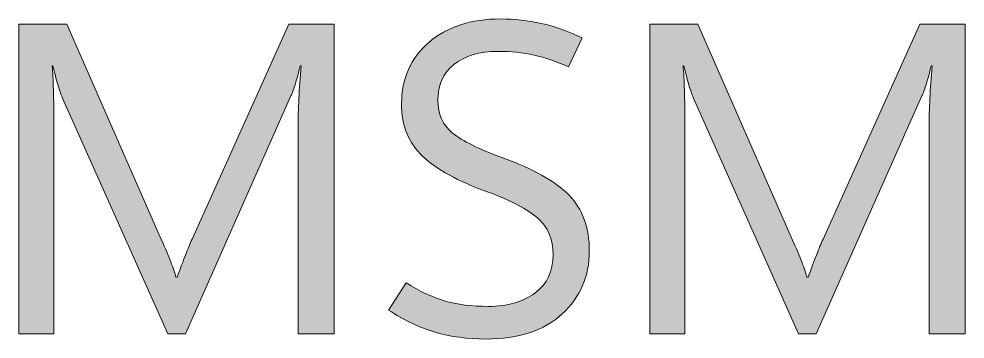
# Model space of a CAD drawing. Header units: millimetres. Extents: x 12 to 165, y -99 to -5.
# Drawn here: x 149.56 to 164.56, y -98.87 to -93.8 of the extents above; entities that cross this region are included whole.
import ezdxf

# ---------------------------------------------------------------- set-up
doc = ezdxf.new("R2010")
doc.units = ezdxf.units.MM
doc.header["$MEASUREMENT"] = 0
doc.layers.add('Layer 1', color=7, linetype='Continuous', lineweight=0)

# ---------------------------------------------------------------- blocks, each defined once
blk = doc.blocks.new('Block_3')
at = {"layer": 'Layer 1', "true_color": 0x231f20, "transparency": 33554687}
h = blk.add_hatch(color=250, dxfattribs=at)
h.dxf.hatch_style = 2
edge = h.paths.add_edge_path()
edge.add_spline(control_points=[(154.557, -98.786), (154.557, -98.786), (153.986, -98.786), (153.986, -98.786), (153.986, -98.786), (153.986, -95.498), (153.986, -95.498), (153.986, -95.369), (153.991, -95.224), (153.999, -95.064), (154.006, -94.905), (154.019, -94.732), (154.034, -94.545), (154.034, -94.545), (154.021, -94.545), (154.021, -94.545), (153.993, -94.654), (153.968, -94.749), (153.944, -94.828), (153.92, -94.908), (153.897, -94.972), (153.874, -95.02), (153.874, -95.02), (152.199, -98.786), (152.199, -98.786), (152.199, -98.786), (151.919, -98.786), (151.919, -98.786), (151.919, -98.786), (150.247, -95.047), (150.247, -95.047), (150.224, -94.992), (150.201, -94.923), (150.176, -94.839), (150.15, -94.754), (150.125, -94.656), (150.1, -94.545), (150.1, -94.545), (150.087, -94.545), (150.087, -94.545), (150.096, -94.643), (150.102, -94.771), (150.107, -94.931), (150.112, -95.09), (150.114, -95.282), (150.114, -95.505), (150.114, -95.505), (150.114, -98.786), (150.114, -98.786), (150.114, -98.786), (149.56, -98.786), (149.56, -98.786), (149.56, -98.786), (149.56, -93.885), (149.56, -93.885), (149.56, -93.885), (150.319, -93.885), (150.319, -93.885), (150.319, -93.885), (151.823, -97.303), (151.823, -97.303), (151.882, -97.433), (151.931, -97.547), (151.968, -97.645), (152.006, -97.743), (152.033, -97.825), (152.049, -97.891), (152.049, -97.891), (152.069, -97.891), (152.069, -97.891), (152.119, -97.756), (152.164, -97.639), (152.202, -97.539), (152.241, -97.439), (152.275, -97.355), (152.305, -97.289), (152.305, -97.289), (153.84, -93.885), (153.84, -93.885), (153.84, -93.885), (154.557, -93.885), (154.557, -93.885), (154.557, -93.885), (154.557, -98.786), (154.557, -98.786)], knot_values=[0, 0, 0, 0, 1, 1, 1, 2, 2, 2, 3, 3, 3, 4, 4, 4, 5, 5, 5, 6, 6, 6, 7, 7, 7, 8, 8, 8, 9, 9, 9, 10, 10, 10, 11, 11, 11, 12, 12, 12, 13, 13, 13, 14, 14, 14, 15, 15, 15, 16, 16, 16, 17, 17, 17, 18, 18, 18, 19, 19, 19, 20, 20, 20, 21, 21, 21, 22, 22, 22, 23, 23, 23, 24, 24, 24, 25, 25, 25, 26, 26, 26, 27, 27, 27, 28, 28, 28, 28], degree=3, periodic=0)
h = blk.add_hatch(color=250, dxfattribs=at)
h.dxf.hatch_style = 2
edge = h.paths.add_edge_path()
edge.add_spline(control_points=[(155.422, -98.411), (155.422, -98.411), (155.702, -97.98), (155.702, -97.98), (155.903, -98.11), (156.103, -98.204), (156.304, -98.263), (156.504, -98.323), (156.738, -98.352), (157.005, -98.352), (157.303, -98.352), (157.549, -98.282), (157.741, -98.142), (157.934, -98.002), (158.03, -97.798), (158.03, -97.529), (158.03, -97.289), (157.948, -97.098), (157.786, -96.954), (157.623, -96.811), (157.355, -96.672), (156.984, -96.537), (156.524, -96.371), (156.182, -96.184), (155.961, -95.975), (155.738, -95.767), (155.627, -95.492), (155.627, -95.15), (155.627, -94.749), (155.771, -94.424), (156.059, -94.175), (156.348, -93.927), (156.726, -93.803), (157.196, -93.803), (157.415, -93.803), (157.629, -93.826), (157.838, -93.873), (158.048, -93.92), (158.265, -93.996), (158.488, -94.1), (158.488, -94.1), (158.273, -94.562), (158.273, -94.562), (158.086, -94.475), (157.904, -94.412), (157.727, -94.374), (157.551, -94.335), (157.36, -94.316), (157.155, -94.316), (156.861, -94.316), (156.629, -94.385), (156.458, -94.522), (156.287, -94.66), (156.201, -94.851), (156.201, -95.095), (156.201, -95.309), (156.28, -95.48), (156.437, -95.608), (156.594, -95.735), (156.856, -95.865), (157.223, -95.997), (157.715, -96.175), (158.069, -96.373), (158.283, -96.592), (158.497, -96.811), (158.604, -97.106), (158.604, -97.477), (158.604, -97.874), (158.461, -98.205), (158.174, -98.47), (157.886, -98.736), (157.483, -98.868), (156.963, -98.868), (156.672, -98.868), (156.403, -98.832), (156.157, -98.759), (155.911, -98.686), (155.666, -98.57), (155.422, -98.411)], knot_values=[0, 0, 0, 0, 1, 1, 1, 2, 2, 2, 3, 3, 3, 4, 4, 4, 5, 5, 5, 6, 6, 6, 7, 7, 7, 8, 8, 8, 9, 9, 9, 10, 10, 10, 11, 11, 11, 12, 12, 12, 13, 13, 13, 14, 14, 14, 15, 15, 15, 16, 16, 16, 17, 17, 17, 18, 18, 18, 19, 19, 19, 20, 20, 20, 21, 21, 21, 22, 22, 22, 23, 23, 23, 24, 24, 24, 25, 25, 25, 26, 26, 26, 26], degree=3, periodic=0)
h = blk.add_hatch(color=250, dxfattribs=at)
h.dxf.hatch_style = 2
edge = h.paths.add_edge_path()
edge.add_spline(control_points=[(164.562, -98.786), (164.562, -98.786), (163.991, -98.786), (163.991, -98.786), (163.991, -98.786), (163.991, -95.498), (163.991, -95.498), (163.991, -95.369), (163.995, -95.224), (164.003, -95.064), (164.011, -94.905), (164.023, -94.732), (164.039, -94.545), (164.039, -94.545), (164.025, -94.545), (164.025, -94.545), (163.998, -94.654), (163.972, -94.749), (163.948, -94.828), (163.924, -94.908), (163.901, -94.972), (163.878, -95.02), (163.878, -95.02), (162.203, -98.786), (162.203, -98.786), (162.203, -98.786), (161.923, -98.786), (161.923, -98.786), (161.923, -98.786), (160.251, -95.047), (160.251, -95.047), (160.229, -94.992), (160.205, -94.923), (160.18, -94.839), (160.155, -94.754), (160.129, -94.656), (160.105, -94.545), (160.105, -94.545), (160.091, -94.545), (160.091, -94.545), (160.1, -94.643), (160.107, -94.771), (160.112, -94.931), (160.116, -95.09), (160.118, -95.282), (160.118, -95.505), (160.118, -95.505), (160.118, -98.786), (160.118, -98.786), (160.118, -98.786), (159.564, -98.786), (159.564, -98.786), (159.564, -98.786), (159.564, -93.885), (159.564, -93.885), (159.564, -93.885), (160.323, -93.885), (160.323, -93.885), (160.323, -93.885), (161.827, -97.303), (161.827, -97.303), (161.886, -97.433), (161.935, -97.547), (161.973, -97.645), (162.01, -97.743), (162.037, -97.825), (162.053, -97.891), (162.053, -97.891), (162.073, -97.891), (162.073, -97.891), (162.123, -97.756), (162.168, -97.639), (162.206, -97.539), (162.245, -97.439), (162.28, -97.355), (162.309, -97.289), (162.309, -97.289), (163.844, -93.885), (163.844, -93.885), (163.844, -93.885), (164.562, -93.885), (164.562, -93.885), (164.562, -93.885), (164.562, -98.786), (164.562, -98.786)], knot_values=[0, 0, 0, 0, 1, 1, 1, 2, 2, 2, 3, 3, 3, 4, 4, 4, 5, 5, 5, 6, 6, 6, 7, 7, 7, 8, 8, 8, 9, 9, 9, 10, 10, 10, 11, 11, 11, 12, 12, 12, 13, 13, 13, 14, 14, 14, 15, 15, 15, 16, 16, 16, 17, 17, 17, 18, 18, 18, 19, 19, 19, 20, 20, 20, 21, 21, 21, 22, 22, 22, 23, 23, 23, 24, 24, 24, 25, 25, 25, 26, 26, 26, 27, 27, 27, 28, 28, 28, 28], degree=3, periodic=0)
at = {"layer": 'Layer 1'}
for points, knots in [([(154.557, -98.786), (154.557, -98.786), (153.986, -98.786), (153.986, -98.786), (153.986, -98.786), (153.986, -95.498), (153.986, -95.498), (153.986, -95.369), (153.991, -95.224), (153.999, -95.064), (154.006, -94.905), (154.019, -94.732), (154.034, -94.545), (154.034, -94.545), (154.021, -94.545), (154.021, -94.545), (153.993, -94.654), (153.968, -94.749), (153.944, -94.828), (153.92, -94.908), (153.897, -94.972), (153.874, -95.02), (153.874, -95.02), (152.199, -98.786), (152.199, -98.786), (152.199, -98.786), (151.919, -98.786), (151.919, -98.786), (151.919, -98.786), (150.247, -95.047), (150.247, -95.047), (150.224, -94.992), (150.201, -94.923), (150.176, -94.839), (150.15, -94.754), (150.125, -94.656), (150.1, -94.545), (150.1, -94.545), (150.087, -94.545), (150.087, -94.545), (150.096, -94.643), (150.102, -94.771), (150.107, -94.931), (150.112, -95.09), (150.114, -95.282), (150.114, -95.505), (150.114, -95.505), (150.114, -98.786), (150.114, -98.786), (150.114, -98.786), (149.56, -98.786), (149.56, -98.786), (149.56, -98.786), (149.56, -93.885), (149.56, -93.885), (149.56, -93.885), (150.319, -93.885), (150.319, -93.885), (150.319, -93.885), (151.823, -97.303), (151.823, -97.303), (151.882, -97.433), (151.931, -97.547), (151.968, -97.645), (152.006, -97.743), (152.033, -97.825), (152.049, -97.891), (152.049, -97.891), (152.069, -97.891), (152.069, -97.891), (152.119, -97.756), (152.164, -97.639), (152.202, -97.539), (152.241, -97.439), (152.275, -97.355), (152.305, -97.289), (152.305, -97.289), (153.84, -93.885), (153.84, -93.885), (153.84, -93.885), (154.557, -93.885), (154.557, -93.885), (154.557, -93.885), (154.557, -98.786), (154.557, -98.786)], [0, 0, 0, 0, 1, 1, 1, 2, 2, 2, 3, 3, 3, 4, 4, 4, 5, 5, 5, 6, 6, 6, 7, 7, 7, 8, 8, 8, 9, 9, 9, 10, 10, 10, 11, 11, 11, 12, 12, 12, 13, 13, 13, 14, 14, 14, 15, 15, 15, 16, 16, 16, 17, 17, 17, 18, 18, 18, 19, 19, 19, 20, 20, 20, 21, 21, 21, 22, 22, 22, 23, 23, 23, 24, 24, 24, 25, 25, 25, 26, 26, 26, 27, 27, 27, 28, 28, 28, 28]), ([(155.422, -98.411), (155.422, -98.411), (155.702, -97.98), (155.702, -97.98), (155.903, -98.11), (156.103, -98.204), (156.304, -98.263), (156.504, -98.323), (156.738, -98.352), (157.005, -98.352), (157.303, -98.352), (157.549, -98.282), (157.741, -98.142), (157.934, -98.002), (158.03, -97.798), (158.03, -97.529), (158.03, -97.289), (157.948, -97.098), (157.786, -96.954), (157.623, -96.811), (157.355, -96.672), (156.984, -96.537), (156.524, -96.371), (156.182, -96.184), (155.961, -95.975), (155.738, -95.767), (155.627, -95.492), (155.627, -95.15), (155.627, -94.749), (155.771, -94.424), (156.059, -94.175), (156.348, -93.927), (156.726, -93.803), (157.196, -93.803), (157.415, -93.803), (157.629, -93.826), (157.838, -93.873), (158.048, -93.92), (158.265, -93.996), (158.488, -94.1), (158.488, -94.1), (158.273, -94.562), (158.273, -94.562), (158.086, -94.475), (157.904, -94.412), (157.727, -94.374), (157.551, -94.335), (157.36, -94.316), (157.155, -94.316), (156.861, -94.316), (156.629, -94.385), (156.458, -94.522), (156.287, -94.66), (156.201, -94.851), (156.201, -95.095), (156.201, -95.309), (156.28, -95.48), (156.437, -95.608), (156.594, -95.735), (156.856, -95.865), (157.223, -95.997), (157.715, -96.175), (158.069, -96.373), (158.283, -96.592), (158.497, -96.811), (158.604, -97.106), (158.604, -97.477), (158.604, -97.874), (158.461, -98.205), (158.174, -98.47), (157.886, -98.736), (157.483, -98.868), (156.963, -98.868), (156.672, -98.868), (156.403, -98.832), (156.157, -98.759), (155.911, -98.686), (155.666, -98.57), (155.422, -98.411)], [0, 0, 0, 0, 1, 1, 1, 2, 2, 2, 3, 3, 3, 4, 4, 4, 5, 5, 5, 6, 6, 6, 7, 7, 7, 8, 8, 8, 9, 9, 9, 10, 10, 10, 11, 11, 11, 12, 12, 12, 13, 13, 13, 14, 14, 14, 15, 15, 15, 16, 16, 16, 17, 17, 17, 18, 18, 18, 19, 19, 19, 20, 20, 20, 21, 21, 21, 22, 22, 22, 23, 23, 23, 24, 24, 24, 25, 25, 25, 26, 26, 26, 26]), ([(164.562, -98.786), (164.562, -98.786), (163.991, -98.786), (163.991, -98.786), (163.991, -98.786), (163.991, -95.498), (163.991, -95.498), (163.991, -95.369), (163.995, -95.224), (164.003, -95.064), (164.011, -94.905), (164.023, -94.732), (164.039, -94.545), (164.039, -94.545), (164.025, -94.545), (164.025, -94.545), (163.998, -94.654), (163.972, -94.749), (163.948, -94.828), (163.924, -94.908), (163.901, -94.972), (163.878, -95.02), (163.878, -95.02), (162.203, -98.786), (162.203, -98.786), (162.203, -98.786), (161.923, -98.786), (161.923, -98.786), (161.923, -98.786), (160.251, -95.047), (160.251, -95.047), (160.229, -94.992), (160.205, -94.923), (160.18, -94.839), (160.155, -94.754), (160.129, -94.656), (160.105, -94.545), (160.105, -94.545), (160.091, -94.545), (160.091, -94.545), (160.1, -94.643), (160.107, -94.771), (160.112, -94.931), (160.116, -95.09), (160.118, -95.282), (160.118, -95.505), (160.118, -95.505), (160.118, -98.786), (160.118, -98.786), (160.118, -98.786), (159.564, -98.786), (159.564, -98.786), (159.564, -98.786), (159.564, -93.885), (159.564, -93.885), (159.564, -93.885), (160.323, -93.885), (160.323, -93.885), (160.323, -93.885), (161.827, -97.303), (161.827, -97.303), (161.886, -97.433), (161.935, -97.547), (161.973, -97.645), (162.01, -97.743), (162.037, -97.825), (162.053, -97.891), (162.053, -97.891), (162.073, -97.891), (162.073, -97.891), (162.123, -97.756), (162.168, -97.639), (162.206, -97.539), (162.245, -97.439), (162.28, -97.355), (162.309, -97.289), (162.309, -97.289), (163.844, -93.885), (163.844, -93.885), (163.844, -93.885), (164.562, -93.885), (164.562, -93.885), (164.562, -93.885), (164.562, -98.786), (164.562, -98.786)], [0, 0, 0, 0, 1, 1, 1, 2, 2, 2, 3, 3, 3, 4, 4, 4, 5, 5, 5, 6, 6, 6, 7, 7, 7, 8, 8, 8, 9, 9, 9, 10, 10, 10, 11, 11, 11, 12, 12, 12, 13, 13, 13, 14, 14, 14, 15, 15, 15, 16, 16, 16, 17, 17, 17, 18, 18, 18, 19, 19, 19, 20, 20, 20, 21, 21, 21, 22, 22, 22, 23, 23, 23, 24, 24, 24, 25, 25, 25, 26, 26, 26, 27, 27, 27, 28, 28, 28, 28])]:
    blk.add_open_spline(points, degree=3, knots=knots, dxfattribs=at)
blk = doc.blocks.new('Block_2')
at = {"layer": 'Layer 1'}
blk.add_blockref('Block_3', (0, 0), dxfattribs=at)

msp = doc.modelspace()

# ---------------------------------------------------------------- block references
at = {"layer": 'Layer 1'}
msp.add_blockref('Block_2', (0, 0), dxfattribs=at)

doc.saveas('drawing.dxf')
